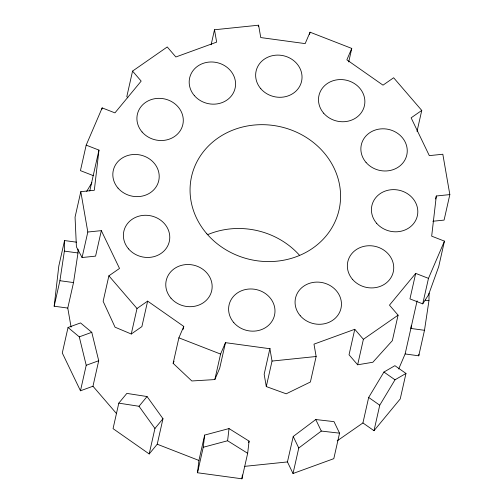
<?xml version="1.0" encoding="UTF-8"?>
<svg xmlns="http://www.w3.org/2000/svg" width="504" height="504" viewBox="0 0 504 504"><rect width="100%" height="100%" fill="white"/><g stroke="black" fill="none" stroke-linecap="round" stroke-linejoin="round"><path stroke-width="0.76" d="M71.083 327.102L67.775 308.07L54.161 306.218L59.913 280.715L64.38 251.112L64.556 240.553L76.652 242.197M67.775 308.07L73.521 282.568L77.988 252.964L78.051 249.19M398.677 368.991L405.128 353.953L418.742 355.805L424.488 330.303L428.954 300.699L429.08 293.158M54.161 306.218L58.81 266.049L64.556 240.553M348.718 61.929L351.761 48.428L310.061 32.199L305.166 43.609L260.751 37.567L258.602 25.2L214.502 29.761L216.651 42.128L175.864 56.983L167.246 46.966L132.558 71.096L141.177 81.112L114.944 112.877L102.167 107.9L86.184 145.133L98.967 150.11L94.324 190.273L80.804 191.671L75.058 217.167L76.419 246.872L82.07 257.531L95.584 256.133L101.329 230.637L87.816 232.029L82.07 257.531M197.505 472.758L198.929 460.448L204.662 435.078L229.018 428.57L249.077 441.12L247.666 453.304L241.92 478.8L197.505 472.758L203.251 447.262L204.662 435.078M247.666 453.304L227.606 440.754L229.018 428.57M241.92 478.8L242.367 474.951M351.761 48.428L346.865 59.837L383.002 85.157L393.637 77.761L421.76 110.433L411.125 117.829L429.314 155.629L442.827 154.237L449.839 194.594L436.319 195.993L431.676 236.156L444.452 241.132L438.707 266.629L428.57 294.771L422.73 303.862L409.947 298.891L415.693 273.389L428.476 278.365L422.73 303.862M418.742 355.805L418.919 354.255M411.333 325.414L410.88 328.451L424.488 330.303M86.184 145.133L80.438 170.636L93.221 175.606M101.827 109.4L102.167 107.9M89.756 190.959L98.967 150.11M68.034 327.48L62.288 352.976L80.47 390.783L92.969 386.234L98.715 360.732L91.772 332.306L80.533 322.932L68.034 327.48L79.273 336.861L86.215 365.287L80.47 390.783M132.558 71.096L126.813 96.598L127.827 97.776M101.329 230.637L119.517 268.437L108.883 275.833L103.137 301.335L115.051 327.191L131.261 334.007L141.889 326.611L147.634 301.115L183.777 326.428L183.097 329.44M131.261 334.007L137.006 308.505L147.634 301.115M118.799 403.143L113.053 428.639L149.197 453.953L157.229 444.219L162.981 418.723L147.055 396.541L126.838 393.404L118.799 403.143L139.016 406.274L154.942 428.457L149.197 453.953M211.119 44.761L214.502 29.761M270.27 348.787L225.477 342.657L219.687 368.26L214.83 379.569L191.835 380.974L173.137 363.334L178.882 337.837L183.777 326.428M258.269 26.699L258.602 25.2M214.83 379.569L220.582 354.066L225.477 342.657M309.557 34.448L310.061 32.199M248.737 442.613L249.077 441.12M266.288 386.568L272.04 361.066L269.892 348.699L264.159 374.289L266.288 386.568L286.196 393.807L310.395 382.007L316.14 356.504L313.992 344.137L354.778 329.288L363.397 339.299L357.651 364.795L372.847 362.256L392.339 340.666L398.084 315.17L389.466 305.153L415.693 273.389M293.019 473.514L298.765 448.018L293.221 436.483L315.756 419.536L334.007 421.634L339.551 433.163L333.805 458.665L293.019 473.514L287.444 461.929L293.221 436.483M354.778 329.288L349.033 354.784L357.651 364.795M417.022 131.431L421.76 110.433M362.924 422.951L368.67 397.448L383.928 372.046L394.897 365.684L405.972 373.445L400.226 398.941L374 430.706L362.924 422.951L337.226 440.824M374 430.706L379.745 405.21L395.004 379.802L405.972 373.445M435.645 198.992L436.319 195.993M405.128 353.953L417.104 300.812M449.839 194.594L444.087 220.097L432.829 221.256M173.137 363.334L174.044 361.217M428.476 278.365L444.452 241.132M86.688 191.394L91.904 182.7M139.016 406.274L147.055 396.541M154.942 428.457L162.981 418.723M298.765 448.018L321.306 431.065L339.551 433.163M363.397 339.299L398.084 315.17M79.273 336.861L91.772 332.306M86.215 365.287L98.715 360.732M203.251 447.262L227.606 440.754M272.04 361.066L316.14 356.504M244.894 466.332L287.444 461.929M64.38 251.112L77.988 252.964M425.174 300.182L428.954 300.699M59.913 280.715L73.521 282.568M178.882 337.837L220.582 354.066M157.229 444.219L198.929 460.448M383.928 372.046L395.004 379.802M368.67 397.448L379.745 405.21M108.883 275.833L137.006 308.505M92.969 386.234L116.487 413.557M315.756 419.536L321.306 431.065M80.804 191.671L87.816 232.029M207.591 234.681A75.613 68.078 12.7 0 1 299.395 255.144M352.523 279.367A23.304 20.979 12.7 0 0 392.2 275.26A23.304 20.979 12.7 0 0 366.899 245.864A23.304 20.979 12.7 0 0 352.523 279.367M206.854 233.806A75.613 68.078 12.7 0 0 335.601 220.487A75.613 68.078 12.7 0 0 253.506 125.105A75.613 68.078 12.7 0 0 206.854 233.806M142.084 131.972A23.304 20.979 12.7 0 0 181.761 127.865A23.304 20.979 12.7 0 0 156.46 98.469A23.304 20.979 12.7 0 0 142.084 131.972M300.245 315.731A23.304 20.979 12.7 0 0 339.923 311.623A23.304 20.979 12.7 0 0 314.622 282.227A23.304 20.979 12.7 0 0 300.245 315.731M117.999 188.08A23.304 20.979 12.7 0 0 157.676 183.979A23.304 20.979 12.7 0 0 132.376 154.583A23.304 20.979 12.7 0 0 117.999 188.08M128.564 248.9A23.304 20.979 12.7 0 0 168.242 244.799A23.304 20.979 12.7 0 0 142.941 215.403A23.304 20.979 12.7 0 0 128.564 248.9M170.944 298.141A23.304 20.979 12.7 0 0 210.622 294.04A23.304 20.979 12.7 0 0 185.321 264.644A23.304 20.979 12.7 0 0 170.944 298.141M260.82 88.736A23.304 20.979 12.7 0 0 300.504 84.628A23.304 20.979 12.7 0 0 275.203 55.232A23.304 20.979 12.7 0 0 260.82 88.736M194.361 95.609A23.304 20.979 12.7 0 0 234.039 91.501A23.304 20.979 12.7 0 0 208.738 62.105A23.304 20.979 12.7 0 0 194.361 95.609M323.663 113.192A23.304 20.979 12.7 0 0 363.34 109.091A23.304 20.979 12.7 0 0 338.039 79.695A23.304 20.979 12.7 0 0 323.663 113.192M366.043 162.433A23.304 20.979 12.7 0 0 405.72 158.325A23.304 20.979 12.7 0 0 380.419 128.93A23.304 20.979 12.7 0 0 366.043 162.433M376.601 223.253A23.304 20.979 12.7 0 0 416.279 219.152A23.304 20.979 12.7 0 0 390.984 189.756A23.304 20.979 12.7 0 0 376.601 223.253M233.78 322.598A23.304 20.979 12.7 0 0 273.458 318.497A23.304 20.979 12.7 0 0 248.157 289.101A23.304 20.979 12.7 0 0 233.78 322.598"/></g></svg>
